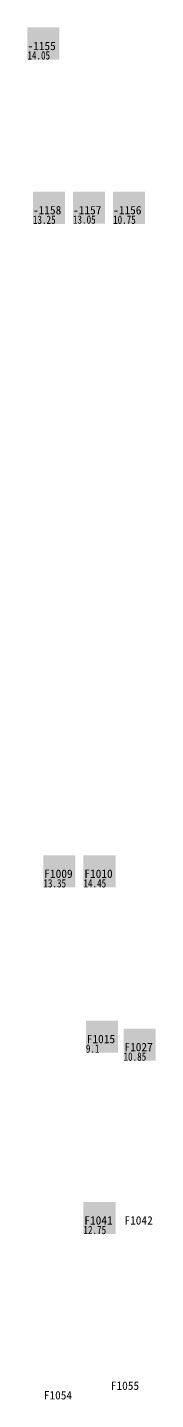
# Model space of a CAD drawing. Header units: millimetres. Extents: x -291287 to 173786, y -607295 to -295550.
# Drawn here: x -133687 to -125690, y -432449 to -346955 of the extents above; entities that cross this region are included whole.
import ezdxf
from ezdxf.enums import TextEntityAlignment as Align

# ---------------------------------------------------------------- set-up
doc = ezdxf.new("R2010")
doc.units = ezdxf.units.MM
doc.header["$LTSCALE"] = 100
for name, color, linetype in [('a_parking_number', 200, 'Continuous'), ('a_parking_price', 221, 'Continuous'), ('a_parking_sales_mark', 180, 'Continuous')]:
    doc.layers.add(name, color=color, linetype=linetype)
doc.styles.add('华文细黑', font='STXIHEI.TTF')
doc.styles.add('黑体', font='simhei.ttf', dxfattribs={"width": 0.8})

msp = doc.modelspace()

# ---------------------------------------------------------------- linework, layer by layer
at = {"layer": 'a_parking_sales_mark'}
for points in [[(-133687, -348955), (-131687, -348955), (-133687, -346955), (-131687, -346955)], [(-133343, -359193), (-131343, -359193), (-133343, -357193), (-131343, -357193)], [(-130843, -359187), (-128843, -359187), (-130843, -357187), (-128843, -357187)], [(-128343, -359193), (-126343, -359193), (-128343, -357193), (-126343, -357193)], [(-132690, -400540), (-130690, -400540), (-132690, -398540), (-130690, -398540)], [(-130190, -400540), (-128190, -400540), (-130190, -398540), (-128190, -398540)], [(-130040, -410840), (-128040, -410840), (-130040, -408840), (-128040, -408840)], [(-127690, -411340), (-125690, -411340), (-127690, -409340), (-125690, -409340)], [(-130190, -422140), (-128190, -422140), (-130190, -420140), (-128190, -420140)]]:
    msp.add_solid(points, dxfattribs=at)

# ---------------------------------------------------------------- texts
at = {"layer": 'a_parking_number', "style": '华文细黑'}
for s, p in [('-1155', (-132800, -348112, 0)), ('-1158', (-132456, -358343)), ('-1157', (-129956, -358343)), ('-1156', (-127456, -358343)), ('F1009', (-131750, -399690)), ('F1010', (-129250, -399690)), ('F1015', (-129100, -409990)), ('F1027', (-126750, -410490)), ('F1041', (-129250, -421290)), ('F1042', (-126750, -421290)), ('F1055', (-127600, -431590)), ('F1054', (-131782, -432185))]:
    msp.add_text(s, height=520, dxfattribs=at).set_placement(p, align=Align.MIDDLE)
at = {"layer": 'a_parking_price', "style": '黑体', "width": 0.8}
for s, p in [('14.05', (-133687, -348955)), ('13.25', (-133343, -359193)), ('13.05', (-130843, -359187)), ('10.75', (-128343, -359193)), ('13.35', (-132690, -400540)), ('14.45', (-130190, -400540)), ('9.1', (-130040, -410840)), ('10.85', (-127690, -411340)), ('12.75', (-130190, -422140))]:
    msp.add_text(s, height=520, dxfattribs=at).set_placement(p)

doc.saveas('drawing.dxf')
